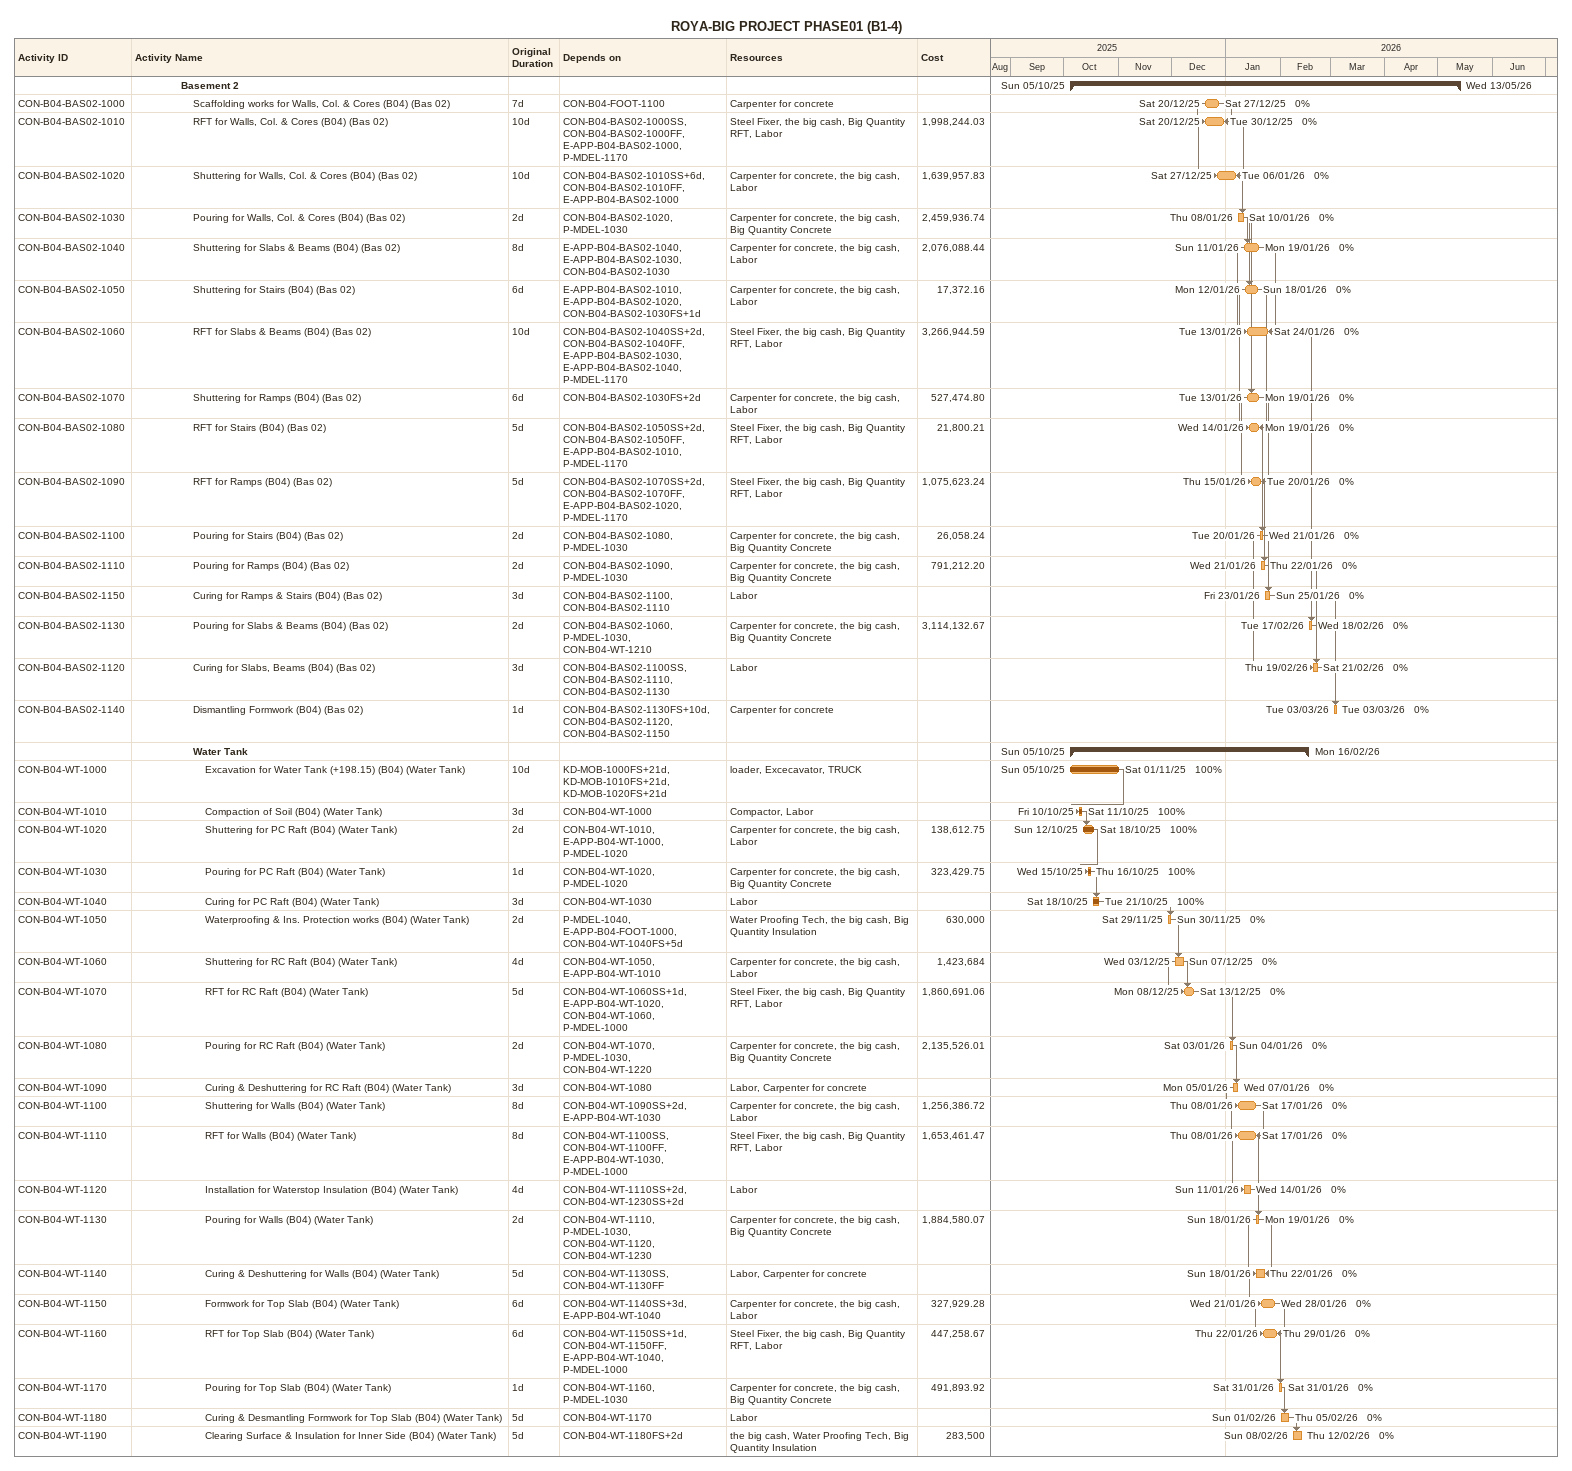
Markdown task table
ROYA-BIG PROJECT PHASE01 (B1-4)

| ID | Level | Task | Original duration | Start | Finish | Predecessors | Resources | % complete | Cost |
|---|---|---|---|---|---|---|---|---|---|
|  | 5 | **Basement 2** |  | 2025-10-05 | 2026-05-13 |  |  |  |  |
| CON-B04-BAS02-1000 | 6 | Scaffolding works for Walls, Col. & Cores (B04) (Bas 02) | 7d | 2025-12-20 | 2025-12-27 | CON-B04-FOOT-1100 | Carpenter for concrete | 0 |  |
| CON-B04-BAS02-1010 | 6 | RFT for Walls, Col. & Cores (B04) (Bas 02) | 10d | 2025-12-20 | 2025-12-30 | CON-B04-BAS02-1000SS, CON-B04-BAS02-1000FF, E-APP-B04-BAS02-1000, P-MDEL-1170 | Steel Fixer, the big cash, Big Quantity RFT, Labor | 0 | 1998244.03 |
| CON-B04-BAS02-1020 | 6 | Shuttering for Walls, Col. & Cores (B04) (Bas 02) | 10d | 2025-12-27 | 2026-01-06 | CON-B04-BAS02-1010SS+6d, CON-B04-BAS02-1010FF, E-APP-B04-BAS02-1000 | Carpenter for concrete, the big cash, Labor | 0 | 1639957.83 |
| CON-B04-BAS02-1030 | 6 | Pouring for Walls, Col. & Cores (B04) (Bas 02) | 2d | 2026-01-08 | 2026-01-10 | CON-B04-BAS02-1020, P-MDEL-1030 | Carpenter for concrete, the big cash, Big Quantity Concrete | 0 | 2459936.74 |
| CON-B04-BAS02-1040 | 6 | Shuttering for Slabs & Beams (B04) (Bas 02) | 8d | 2026-01-11 | 2026-01-19 | E-APP-B04-BAS02-1040, E-APP-B04-BAS02-1030, CON-B04-BAS02-1030 | Carpenter for concrete, the big cash, Labor | 0 | 2076088.44 |
| CON-B04-BAS02-1050 | 6 | Shuttering for Stairs (B04) (Bas 02) | 6d | 2026-01-12 | 2026-01-18 | E-APP-B04-BAS02-1010, E-APP-B04-BAS02-1020, CON-B04-BAS02-1030FS+1d | Carpenter for concrete, the big cash, Labor | 0 | 17372.16 |
| CON-B04-BAS02-1060 | 6 | RFT for Slabs & Beams (B04) (Bas 02) | 10d | 2026-01-13 | 2026-01-24 | CON-B04-BAS02-1040SS+2d, CON-B04-BAS02-1040FF, E-APP-B04-BAS02-1030, E-APP-B04-BAS02-1040, P-MDEL-1170 | Steel Fixer, the big cash, Big Quantity RFT, Labor | 0 | 3266944.59 |
| CON-B04-BAS02-1070 | 6 | Shuttering for Ramps (B04) (Bas 02) | 6d | 2026-01-13 | 2026-01-19 | CON-B04-BAS02-1030FS+2d | Carpenter for concrete, the big cash, Labor | 0 | 527474.80 |
| CON-B04-BAS02-1080 | 6 | RFT for Stairs (B04) (Bas 02) | 5d | 2026-01-14 | 2026-01-19 | CON-B04-BAS02-1050SS+2d, CON-B04-BAS02-1050FF, E-APP-B04-BAS02-1010, P-MDEL-1170 | Steel Fixer, the big cash, Big Quantity RFT, Labor | 0 | 21800.21 |
| CON-B04-BAS02-1090 | 6 | RFT for Ramps (B04) (Bas 02) | 5d | 2026-01-15 | 2026-01-20 | CON-B04-BAS02-1070SS+2d, CON-B04-BAS02-1070FF, E-APP-B04-BAS02-1020, P-MDEL-1170 | Steel Fixer, the big cash, Big Quantity RFT, Labor | 0 | 1075623.24 |
| CON-B04-BAS02-1100 | 6 | Pouring for Stairs (B04) (Bas 02) | 2d | 2026-01-20 | 2026-01-21 | CON-B04-BAS02-1080, P-MDEL-1030 | Carpenter for concrete, the big cash, Big Quantity Concrete | 0 | 26058.24 |
| CON-B04-BAS02-1110 | 6 | Pouring for Ramps (B04) (Bas 02) | 2d | 2026-01-21 | 2026-01-22 | CON-B04-BAS02-1090, P-MDEL-1030 | Carpenter for concrete, the big cash, Big Quantity Concrete | 0 | 791212.20 |
| CON-B04-BAS02-1150 | 6 | Curing for Ramps & Stairs (B04) (Bas 02) | 3d | 2026-01-23 | 2026-01-25 | CON-B04-BAS02-1100, CON-B04-BAS02-1110 | Labor | 0 |  |
| CON-B04-BAS02-1130 | 6 | Pouring for Slabs & Beams (B04) (Bas 02) | 2d | 2026-02-17 | 2026-02-18 | CON-B04-BAS02-1060, P-MDEL-1030, CON-B04-WT-1210 | Carpenter for concrete, the big cash, Big Quantity Concrete | 0 | 3114132.67 |
| CON-B04-BAS02-1120 | 6 | Curing for Slabs, Beams (B04) (Bas 02) | 3d | 2026-02-19 | 2026-02-21 | CON-B04-BAS02-1100SS, CON-B04-BAS02-1110, CON-B04-BAS02-1130 | Labor | 0 |  |
| CON-B04-BAS02-1140 | 6 | Dismantling Formwork (B04) (Bas 02) | 1d | 2026-03-03 | 2026-03-03 | CON-B04-BAS02-1130FS+10d, CON-B04-BAS02-1120, CON-B04-BAS02-1150 | Carpenter for concrete | 0 |  |
|  | 6 | **Water Tank** |  | 2025-10-05 | 2026-02-16 |  |  |  |  |
| CON-B04-WT-1000 | 7 | Excavation for Water Tank (+198.15) (B04) (Water Tank) | 10d | 2025-10-05 | 2025-11-01 | KD-MOB-1000FS+21d, KD-MOB-1010FS+21d, KD-MOB-1020FS+21d | loader, Excecavator, TRUCK | 100 |  |
| CON-B04-WT-1010 | 7 | Compaction of Soil (B04) (Water Tank) | 3d | 2025-10-10 | 2025-10-11 | CON-B04-WT-1000 | Compactor, Labor | 100 |  |
| CON-B04-WT-1020 | 7 | Shuttering for PC Raft (B04) (Water Tank) | 2d | 2025-10-12 | 2025-10-18 | CON-B04-WT-1010, E-APP-B04-WT-1000, P-MDEL-1020 | Carpenter for concrete, the big cash, Labor | 100 | 138612.75 |
| CON-B04-WT-1030 | 7 | Pouring for PC Raft (B04) (Water Tank) | 1d | 2025-10-15 | 2025-10-16 | CON-B04-WT-1020, P-MDEL-1020 | Carpenter for concrete, the big cash, Big Quantity Concrete | 100 | 323429.75 |
| CON-B04-WT-1040 | 7 | Curing for PC Raft (B04) (Water Tank) | 3d | 2025-10-18 | 2025-10-21 | CON-B04-WT-1030 | Labor | 100 |  |
| CON-B04-WT-1050 | 7 | Waterproofing & Ins. Protection works (B04) (Water Tank) | 2d | 2025-11-29 | 2025-11-30 | P-MDEL-1040, E-APP-B04-FOOT-1000, CON-B04-WT-1040FS+5d | Water Proofing Tech, the big cash, Big Quantity Insulation | 0 | 630000 |
| CON-B04-WT-1060 | 7 | Shuttering for RC Raft (B04) (Water Tank) | 4d | 2025-12-03 | 2025-12-07 | CON-B04-WT-1050, E-APP-B04-WT-1010 | Carpenter for concrete, the big cash, Labor | 0 | 1423684 |
| CON-B04-WT-1070 | 7 | RFT for RC Raft (B04) (Water Tank) | 5d | 2025-12-08 | 2025-12-13 | CON-B04-WT-1060SS+1d, E-APP-B04-WT-1020, CON-B04-WT-1060, P-MDEL-1000 | Steel Fixer, the big cash, Big Quantity RFT, Labor | 0 | 1860691.06 |
| CON-B04-WT-1080 | 7 | Pouring for RC Raft (B04) (Water Tank) | 2d | 2026-01-03 | 2026-01-04 | CON-B04-WT-1070, P-MDEL-1030, CON-B04-WT-1220 | Carpenter for concrete, the big cash, Big Quantity Concrete | 0 | 2135526.01 |
| CON-B04-WT-1090 | 7 | Curing & Deshuttering for RC Raft (B04) (Water Tank) | 3d | 2026-01-05 | 2026-01-07 | CON-B04-WT-1080 | Labor, Carpenter for concrete | 0 |  |
| CON-B04-WT-1100 | 7 | Shuttering for Walls (B04) (Water Tank) | 8d | 2026-01-08 | 2026-01-17 | CON-B04-WT-1090SS+2d, E-APP-B04-WT-1030 | Carpenter for concrete, the big cash, Labor | 0 | 1256386.72 |
| CON-B04-WT-1110 | 7 | RFT for Walls (B04) (Water Tank) | 8d | 2026-01-08 | 2026-01-17 | CON-B04-WT-1100SS, CON-B04-WT-1100FF, E-APP-B04-WT-1030, P-MDEL-1000 | Steel Fixer, the big cash, Big Quantity RFT, Labor | 0 | 1653461.47 |
| CON-B04-WT-1120 | 7 | Installation for Waterstop Insulation (B04) (Water Tank) | 4d | 2026-01-11 | 2026-01-14 | CON-B04-WT-1110SS+2d, CON-B04-WT-1230SS+2d | Labor | 0 |  |
| CON-B04-WT-1130 | 7 | Pouring for Walls (B04) (Water Tank) | 2d | 2026-01-18 | 2026-01-19 | CON-B04-WT-1110, P-MDEL-1030, CON-B04-WT-1120, CON-B04-WT-1230 | Carpenter for concrete, the big cash, Big Quantity Concrete | 0 | 1884580.07 |
| CON-B04-WT-1140 | 7 | Curing & Deshuttering for Walls (B04) (Water Tank) | 5d | 2026-01-18 | 2026-01-22 | CON-B04-WT-1130SS, CON-B04-WT-1130FF | Labor, Carpenter for concrete | 0 |  |
| CON-B04-WT-1150 | 7 | Formwork for Top Slab (B04) (Water Tank) | 6d | 2026-01-21 | 2026-01-28 | CON-B04-WT-1140SS+3d, E-APP-B04-WT-1040 | Carpenter for concrete, the big cash, Labor | 0 | 327929.28 |
| CON-B04-WT-1160 | 7 | RFT for Top Slab (B04) (Water Tank) | 6d | 2026-01-22 | 2026-01-29 | CON-B04-WT-1150SS+1d, CON-B04-WT-1150FF, E-APP-B04-WT-1040, P-MDEL-1000 | Steel Fixer, the big cash, Big Quantity RFT, Labor | 0 | 447258.67 |
| CON-B04-WT-1170 | 7 | Pouring for Top Slab (B04) (Water Tank) | 1d | 2026-01-31 | 2026-01-31 | CON-B04-WT-1160, P-MDEL-1030 | Carpenter for concrete, the big cash, Big Quantity Concrete | 0 | 491893.92 |
| CON-B04-WT-1180 | 7 | Curing & Desmantling Formwork for Top Slab (B04) (Water Tank) | 5d | 2026-02-01 | 2026-02-05 | CON-B04-WT-1170 | Labor | 0 |  |
| CON-B04-WT-1190 | 7 | Clearing Surface & Insulation for Inner Side (B04) (Water Tank) | 5d | 2026-02-08 | 2026-02-12 | CON-B04-WT-1180FS+2d | the big cash, Water Proofing Tech, Big Quantity Insulation | 0 | 283500 |
